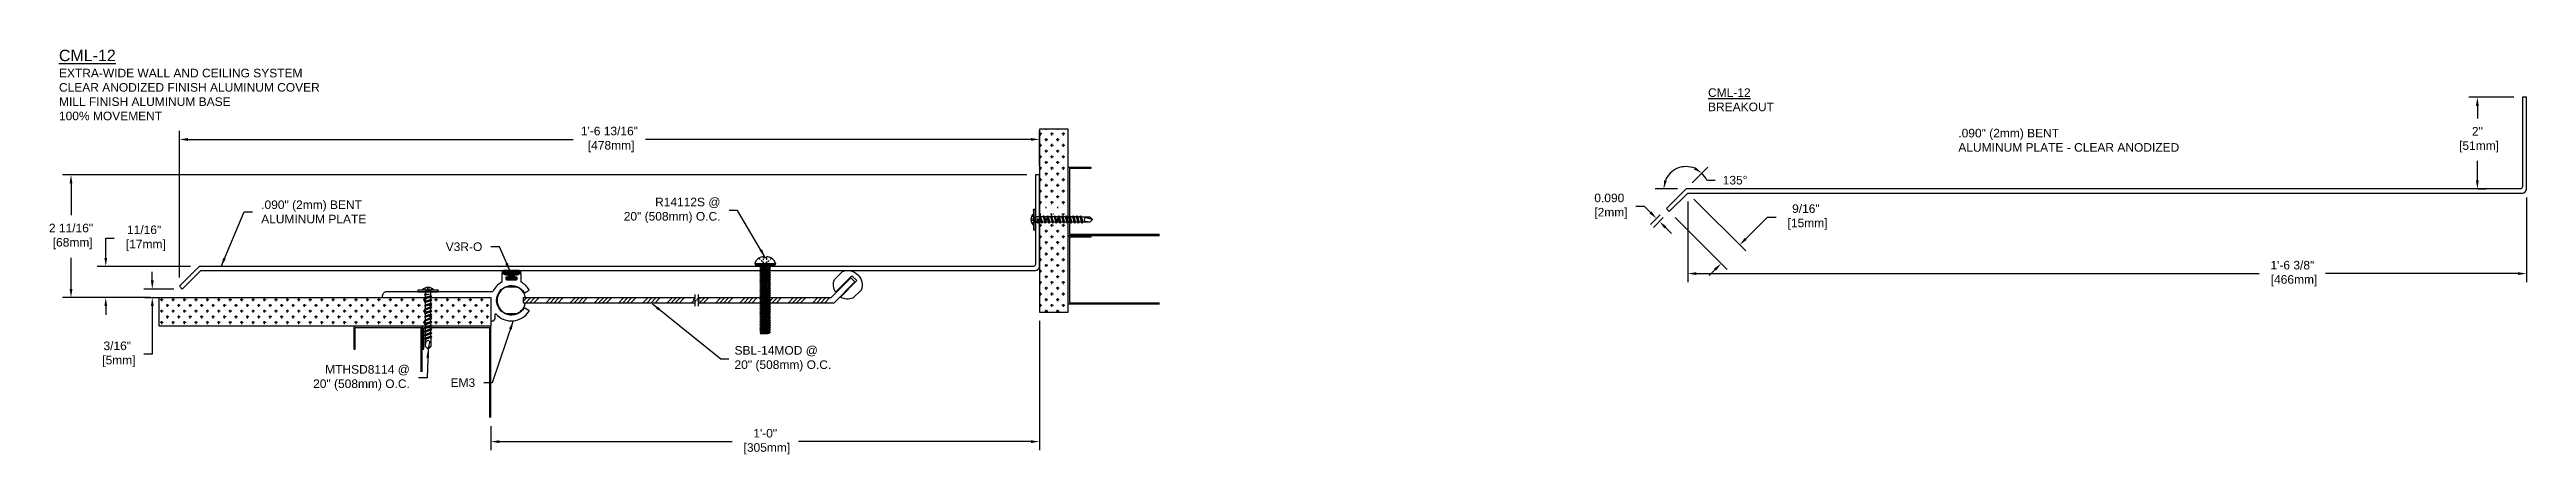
# Model space of a CAD drawing. Header units: inches. Extents: x 5.8 to 60, y 49.4 to 58.3.
import ezdxf

# ---------------------------------------------------------------- set-up
doc = ezdxf.new("R2010")
doc.units = ezdxf.units.IN
doc.header["$MEASUREMENT"] = 0
doc.linetypes.add('HIDDEN2', pattern=[0.1875, 0.125, -0.0625])
for name, color, linetype in [('Anchors', 4, 'Continuous'), ('Conditions', 1, 'Continuous'), ('Dimensions', 3, 'Continuous'), ('Fillers', 2, 'Continuous'), ('Metals', 7, 'Continuous'), ('TEXT', 2, 'Continuous')]:
    doc.layers.add(name, color=color, linetype=linetype)
doc.styles.add('ARIAL', font='arial.ttf')
doc.dimstyles.new('Arial', dxfattribs={"dimtxt": 0.1875, "dimasz": 0.1875, "dimexe": 0.1875, "dimexo": 0.1875, "dimgap": 0.1875, "dimtad": 0, "dimtih": 1, "dimtoh": 1, "dimdec": 4, "dimzin": 3, "dimdsep": 46, "dimlunit": 4, "dimtxsty": 'ARIAL', "dimcen": 0.1875, "dimadec": 0, "dimazin": 0, "dimtfac": 1, "dimtdec": 4, "dimtofl": 0, "dimtmove": 0, "dimatfit": 3, "dimfxl": 0, "dimfrac": 2, "dimtolj": 1, "dimtzin": 0, "dimarcsym": 0})

# ---------------------------------------------------------------- blocks, each defined once
blk = doc.blocks.new('V3RforCM')
h = blk.add_hatch(color=256)
h.paths.add_polyline_path([(0.063, -0.194), (0.141, -0.194), (0.141, -0.163), (0.205, -0.163, 0.778538), (0.192, -0.1), (-0.159, -0.1, 0.778538), (-0.172, -0.163), (-0.109, -0.163), (-0.109, -0.194), (-0.03, -0.194), (-0.03, -0.241), (-0.036, -0.267), (-0.091, -0.267), (-0.091, -0.302), (0.124, -0.302), (0.124, -0.267), (0.069, -0.267), (0.063, -0.241)])
edge = h.paths.add_edge_path(flags=16)
edge.add_spline(control_points=[(-0.139, -0.141), (-0.14, -0.141), (-0.185, -0.12), (-0.087, -0.129), (0.017, -0.14)], knot_values=[0.028497, 0.028497, 0.028497, 0.028497, 0.032831, 0.201023, 0.201023, 0.201023, 0.201023], degree=3, periodic=0)
edge.add_spline(control_points=[(0.017, -0.14), (0.12, -0.129), (0.218, -0.12), (0.173, -0.141), (0.172, -0.141)], knot_values=[0.028497, 0.028497, 0.028497, 0.028497, 0.196688, 0.201023, 0.201023, 0.201023, 0.201023], degree=3, periodic=0)
edge.add_line((0.172, -0.141), (-0.139, -0.141))
blk.add_lwpolyline([(0.141, -0.194), (0.141, -0.163), (0.205, -0.163, 0.8111), (0.189, -0.1), (-0.156, -0.1, 0.8111), (-0.172, -0.163), (-0.109, -0.163), (-0.109, -0.194), (-0.03, -0.194), (-0.03, -0.241), (-0.036, -0.267), (-0.091, -0.267), (-0.091, -0.302), (0.124, -0.302), (0.124, -0.267), (0.069, -0.267), (0.063, -0.241), (0.063, -0.194)], format="xyb", close=True)
blk.add_lwpolyline([(0.172, -0.141), (-0.139, -0.141)])
for points in [[(-0.139, -0.141), (-0.14, -0.141), (-0.185, -0.12), (-0.087, -0.129), (0.017, -0.14)], [(0.172, -0.141), (0.173, -0.141), (0.218, -0.12), (0.12, -0.129), (0.017, -0.14)]]:
    blk.add_open_spline(points, degree=3, knots=[0.028497, 0.028497, 0.028497, 0.028497, 0.0328313, 0.2010226, 0.2010226, 0.2010226, 0.2010226])
blk = doc.blocks.new('em3')
blk.add_lwpolyline([(-22.235, -3.441), (-22.235, -3.399, 0.414214), (-22.245, -3.389), (-22.28, -3.389, -0.414214), (-22.29, -3.379), (-22.29, -3.352, -0.414214), (-22.28, -3.342), (-22.207, -3.342, 0.414214), (-22.197, -3.332), (-22.197, -3.321, -0.414214), (-22.187, -3.311), (-22.151, -3.311, -0.414214), (-22.141, -3.321), (-22.141, -3.498, 0.273807), (-22.136, -3.507, -0.158832), (-21.945, -3.71, 0.29076), (-21.936, -3.716), (-19.621, -3.716, -0.414214), (-19.527, -3.81), (-19.527, -3.831, -0.414214), (-19.537, -3.841), (-21.892, -3.841, 0.414214), (-21.902, -3.851), (-21.902, -4.341, -0.414214), (-21.912, -4.351), (-21.933, -4.351, -0.414214), (-21.996, -4.289), (-21.996, -4.204, 0.692603), (-22.013, -4.198, -0.506912), (-22.737, -4.135, -0.420887), (-22.733, -4.121), (-22.642, -4.069, -0.405496), (-22.629, -4.072, 3.520953), (-22.629, -3.731, -0.405496), (-22.642, -3.734), (-22.733, -3.681, -0.420887), (-22.737, -3.668, -0.131423), (-22.569, -3.507, 0.273807), (-22.563, -3.498), (-22.563, -3.321, -0.414214), (-22.553, -3.311), (-22.517, -3.311, -0.414214), (-22.507, -3.321), (-22.507, -3.332, 0.414214), (-22.497, -3.342), (-22.425, -3.342, -0.414214), (-22.415, -3.352), (-22.415, -3.379, -0.414214), (-22.425, -3.389), (-22.46, -3.389, 0.414214), (-22.47, -3.399), (-22.47, -3.441, 0.414214), (-22.46, -3.451), (-22.245, -3.451, 0.414214)], format="xyb", close=True)
blk = doc.blocks.new('R14112S')
for p, q in [((-0.226, 0.031), (0.226, 0.031)), ((-0.226, 0.031), (-0.22, 0)), ((-0.22, 0), (0.22, 0)), ((-0.109, 0.116), (-0.133, 0.141)), ((-0.057, 0.062), (-0.086, 0.092)), ((-0.085, 0), (-0.085, -0.03)), ((-0.034, 0.038), (-0.042, 0.046)), ((-0.034, 0.161), (-0.034, 0.182)), ((-0.034, 0.161), (0.034, 0.161)), ((-0.034, 0.103), (-0.034, 0.131)), ((-0.034, 0.038), (-0.034, 0.065)), ((-0.034, 0.038), (-0.01, 0.038)), ((0.01, 0.038), (0.034, 0.038)), ((0.034, 0.161), (0.034, 0.182)), ((0.034, 0.106), (0.034, 0.142)), ((0.034, 0.038), (0.034, 0.073)), ((0.034, 0.038), (0.042, 0.046)), ((0.057, 0.062), (0.086, 0.092)), ((0.085, 0), (0.085, -0.005)), ((0.109, 0.116), (0.133, 0.141)), ((0.226, 0.031), (0.22, 0)), ((-0.119, -0.05), (0.119, -0.025)), ((-0.119, -0.05), (-0.085, -0.03)), ((-0.119, -0.05), (-0.085, -0.07)), ((-0.119, -0.1), (0.119, -0.075)), ((-0.119, -0.1), (-0.085, -0.08)), ((-0.119, -0.1), (-0.085, -0.12)), ((-0.119, -0.15), (0.119, -0.125)), ((-0.119, -0.15), (-0.085, -0.13)), ((-0.119, -0.15), (-0.085, -0.17)), ((-0.119, -0.2), (0.119, -0.175)), ((-0.119, -0.2), (-0.085, -0.18)), ((-0.119, -0.2), (-0.085, -0.22)), ((-0.119, -0.25), (0.119, -0.225)), ((-0.119, -0.25), (-0.085, -0.23)), ((-0.119, -0.25), (-0.085, -0.27)), ((-0.119, -0.3), (0.119, -0.275)), ((-0.119, -0.3), (-0.085, -0.28)), ((-0.119, -0.3), (-0.085, -0.32)), ((-0.119, -0.35), (0.119, -0.325)), ((-0.119, -0.35), (-0.085, -0.33)), ((-0.119, -0.35), (-0.085, -0.37)), ((-0.119, -0.4), (0.119, -0.375)), ((-0.119, -0.4), (-0.085, -0.38)), ((-0.119, -0.4), (-0.085, -0.42)), ((-0.119, -0.45), (0.119, -0.425)), ((-0.119, -0.45), (-0.085, -0.43)), ((-0.119, -0.45), (-0.085, -0.47)), ((-0.119, -0.5), (0.119, -0.475)), ((-0.119, -0.5), (-0.085, -0.48)), ((-0.119, -0.5), (-0.085, -0.52)), ((-0.119, -0.55), (0.119, -0.525)), ((-0.119, -0.55), (-0.085, -0.53)), ((-0.085, -0.03), (0.085, -0.005)), ((-0.085, -0.07), (0.085, -0.045)), ((-0.085, -0.08), (0.085, -0.055)), ((-0.085, -0.07), (-0.085, -0.08)), ((-0.085, -0.12), (0.085, -0.095)), ((-0.085, -0.13), (0.085, -0.105)), ((-0.085, -0.12), (-0.085, -0.13)), ((-0.085, -0.17), (0.085, -0.145)), ((-0.085, -0.18), (0.085, -0.155)), ((-0.085, -0.17), (-0.085, -0.18)), ((-0.085, -0.22), (0.085, -0.195)), ((-0.085, -0.23), (0.085, -0.205)), ((-0.085, -0.22), (-0.085, -0.23)), ((-0.085, -0.27), (0.085, -0.245)), ((-0.085, -0.28), (0.085, -0.255)), ((-0.085, -0.27), (-0.085, -0.28)), ((-0.085, -0.32), (0.085, -0.295)), ((-0.085, -0.33), (0.085, -0.305)), ((-0.085, -0.32), (-0.085, -0.33)), ((-0.085, -0.37), (0.085, -0.345)), ((-0.085, -0.38), (0.085, -0.355)), ((-0.085, -0.37), (-0.085, -0.38)), ((-0.085, -0.42), (0.085, -0.395)), ((-0.085, -0.43), (0.085, -0.405)), ((-0.085, -0.42), (-0.085, -0.43)), ((-0.085, -0.47), (0.085, -0.445)), ((-0.085, -0.48), (0.085, -0.455)), ((-0.085, -0.47), (-0.085, -0.48)), ((-0.085, -0.52), (0.085, -0.495)), ((-0.085, -0.53), (0.085, -0.505)), ((-0.085, -0.52), (-0.085, -0.53)), ((0.119, -0.025), (0.085, -0.005)), ((0.119, -0.025), (0.085, -0.045)), ((0.085, -0.045), (0.085, -0.055)), ((0.119, -0.075), (0.085, -0.055)), ((0.119, -0.075), (0.085, -0.095)), ((0.085, -0.095), (0.085, -0.105)), ((0.119, -0.125), (0.085, -0.105)), ((0.119, -0.125), (0.085, -0.145)), ((0.085, -0.145), (0.085, -0.155)), ((0.119, -0.175), (0.085, -0.155)), ((0.119, -0.175), (0.085, -0.195)), ((0.085, -0.195), (0.085, -0.205)), ((0.119, -0.225), (0.085, -0.205)), ((0.119, -0.225), (0.085, -0.245)), ((0.085, -0.245), (0.085, -0.255)), ((0.119, -0.275), (0.085, -0.255)), ((0.119, -0.275), (0.085, -0.295)), ((0.085, -0.295), (0.085, -0.305)), ((0.119, -0.325), (0.085, -0.305)), ((0.119, -0.325), (0.085, -0.345)), ((0.085, -0.345), (0.085, -0.355)), ((0.119, -0.375), (0.085, -0.355)), ((0.119, -0.375), (0.085, -0.395)), ((0.085, -0.395), (0.085, -0.405)), ((0.119, -0.425), (0.085, -0.405)), ((0.119, -0.425), (0.085, -0.445)), ((0.085, -0.445), (0.085, -0.455)), ((0.119, -0.475), (0.085, -0.455)), ((0.119, -0.475), (0.085, -0.495)), ((0.085, -0.495), (0.085, -0.505)), ((0.119, -0.525), (0.085, -0.505)), ((0.119, -0.525), (0.085, -0.545)), ((-0.119, -0.55), (-0.085, -0.57)), ((-0.119, -0.6), (0.119, -0.575)), ((-0.119, -0.6), (-0.085, -0.58)), ((-0.119, -0.6), (-0.085, -0.62)), ((-0.119, -0.65), (0.119, -0.625)), ((-0.119, -0.65), (-0.085, -0.63)), ((-0.119, -0.65), (-0.085, -0.67)), ((-0.119, -0.7), (0.119, -0.675)), ((-0.119, -0.7), (-0.085, -0.68)), ((-0.119, -0.7), (-0.085, -0.72)), ((-0.119, -0.75), (0.119, -0.725)), ((-0.119, -0.75), (-0.085, -0.73)), ((-0.119, -0.75), (-0.085, -0.77)), ((-0.119, -0.8), (0.119, -0.775)), ((-0.119, -0.8), (-0.085, -0.78)), ((-0.119, -0.8), (-0.085, -0.82)), ((-0.119, -0.85), (0.119, -0.825)), ((-0.119, -0.85), (-0.085, -0.83)), ((-0.119, -0.85), (-0.085, -0.87)), ((-0.119, -0.9), (0.119, -0.875)), ((-0.119, -0.9), (-0.085, -0.88)), ((-0.119, -0.9), (-0.085, -0.92)), ((-0.119, -0.95), (0.119, -0.925)), ((-0.119, -0.95), (-0.085, -0.93)), ((-0.119, -0.95), (-0.085, -0.97)), ((-0.119, -1), (0.119, -0.975)), ((-0.119, -1), (-0.085, -0.98)), ((-0.119, -1), (-0.085, -1.02)), ((-0.119, -1.05), (0.119, -1.025)), ((-0.119, -1.05), (-0.085, -1.03)), ((-0.119, -1.05), (-0.085, -1.07)), ((-0.119, -1.1), (0.119, -1.075)), ((-0.119, -1.1), (-0.085, -1.08)), ((-0.085, -0.57), (0.085, -0.545)), ((-0.085, -0.58), (0.085, -0.555)), ((-0.085, -0.57), (-0.085, -0.58)), ((-0.085, -0.62), (0.085, -0.595)), ((-0.085, -0.63), (0.085, -0.605)), ((-0.085, -0.62), (-0.085, -0.63)), ((-0.085, -0.67), (0.085, -0.645)), ((-0.085, -0.68), (0.085, -0.655)), ((-0.085, -0.67), (-0.085, -0.68)), ((-0.085, -0.72), (0.085, -0.695)), ((-0.085, -0.73), (0.085, -0.705)), ((-0.085, -0.72), (-0.085, -0.73)), ((-0.085, -0.77), (0.085, -0.745)), ((-0.085, -0.78), (0.085, -0.755)), ((-0.085, -0.77), (-0.085, -0.78)), ((-0.085, -0.82), (0.085, -0.795)), ((-0.085, -0.83), (0.085, -0.805)), ((-0.085, -0.82), (-0.085, -0.83)), ((-0.085, -0.87), (0.085, -0.845)), ((-0.085, -0.88), (0.085, -0.855)), ((-0.085, -0.87), (-0.085, -0.88)), ((-0.085, -0.92), (0.085, -0.895)), ((-0.085, -0.93), (0.085, -0.905)), ((-0.085, -0.92), (-0.085, -0.93)), ((-0.085, -0.97), (0.085, -0.945)), ((-0.085, -0.98), (0.085, -0.955)), ((-0.085, -0.97), (-0.085, -0.98)), ((-0.085, -1.02), (0.085, -0.995)), ((-0.085, -1.03), (0.085, -1.005)), ((-0.085, -1.02), (-0.085, -1.03)), ((-0.085, -1.07), (0.085, -1.045)), ((-0.085, -1.08), (0.085, -1.055)), ((-0.085, -1.07), (-0.085, -1.08)), ((0.085, -0.545), (0.085, -0.555)), ((0.119, -0.575), (0.085, -0.555)), ((0.119, -0.575), (0.085, -0.595)), ((0.085, -0.595), (0.085, -0.605)), ((0.119, -0.625), (0.085, -0.605)), ((0.119, -0.625), (0.085, -0.645)), ((0.085, -0.645), (0.085, -0.655)), ((0.119, -0.675), (0.085, -0.655)), ((0.119, -0.675), (0.085, -0.695)), ((0.085, -0.695), (0.085, -0.705)), ((0.119, -0.725), (0.085, -0.705)), ((0.119, -0.725), (0.085, -0.745)), ((0.085, -0.745), (0.085, -0.755)), ((0.119, -0.775), (0.085, -0.755)), ((0.119, -0.775), (0.085, -0.795)), ((0.085, -0.795), (0.085, -0.805)), ((0.119, -0.825), (0.085, -0.805)), ((0.119, -0.825), (0.085, -0.845)), ((0.085, -0.845), (0.085, -0.855)), ((0.119, -0.875), (0.085, -0.855)), ((0.119, -0.875), (0.085, -0.895)), ((0.085, -0.895), (0.085, -0.905)), ((0.119, -0.925), (0.085, -0.905)), ((0.119, -0.925), (0.085, -0.945)), ((0.085, -0.945), (0.085, -0.955)), ((0.119, -0.975), (0.085, -0.955)), ((0.119, -0.975), (0.085, -0.995)), ((0.085, -0.995), (0.085, -1.005)), ((0.119, -1.025), (0.085, -1.005)), ((0.119, -1.025), (0.085, -1.045)), ((0.085, -1.045), (0.085, -1.055)), ((0.119, -1.075), (0.085, -1.055)), ((0.119, -1.075), (0.085, -1.095)), ((-0.119, -1.1), (-0.085, -1.12)), ((-0.119, -1.15), (0.119, -1.125)), ((-0.119, -1.15), (-0.085, -1.13)), ((-0.119, -1.15), (-0.085, -1.17)), ((-0.119, -1.2), (0.119, -1.175)), ((-0.119, -1.2), (-0.085, -1.18)), ((-0.119, -1.2), (-0.085, -1.22)), ((-0.119, -1.25), (0.119, -1.225)), ((-0.119, -1.25), (-0.085, -1.23)), ((-0.119, -1.25), (-0.085, -1.27)), ((-0.119, -1.3), (0.119, -1.275)), ((-0.119, -1.3), (-0.085, -1.28)), ((-0.119, -1.3), (-0.085, -1.32)), ((-0.119, -1.35), (0.119, -1.325)), ((-0.119, -1.35), (-0.085, -1.33)), ((-0.119, -1.35), (-0.085, -1.37)), ((-0.119, -1.4), (0.119, -1.375)), ((-0.119, -1.4), (-0.085, -1.38)), ((-0.119, -1.4), (-0.085, -1.42)), ((-0.119, -1.45), (0.119, -1.425)), ((-0.119, -1.45), (-0.085, -1.43)), ((-0.119, -1.45), (-0.085, -1.47)), ((-0.11, -1.5), (0.119, -1.475)), ((-0.11, -1.5), (-0.085, -1.48)), ((-0.11, -1.5), (0.048, -1.5)), ((-0.085, -1.12), (0.085, -1.095)), ((-0.085, -1.13), (0.085, -1.105)), ((-0.085, -1.12), (-0.085, -1.13)), ((-0.085, -1.17), (0.085, -1.145)), ((-0.085, -1.18), (0.085, -1.155)), ((-0.085, -1.17), (-0.085, -1.18)), ((-0.085, -1.22), (0.085, -1.195)), ((-0.085, -1.23), (0.085, -1.205)), ((-0.085, -1.22), (-0.085, -1.23)), ((-0.085, -1.27), (0.085, -1.245)), ((-0.085, -1.28), (0.085, -1.255)), ((-0.085, -1.27), (-0.085, -1.28)), ((-0.085, -1.32), (0.085, -1.295)), ((-0.085, -1.33), (0.085, -1.305)), ((-0.085, -1.32), (-0.085, -1.33)), ((-0.085, -1.37), (0.085, -1.345)), ((-0.085, -1.38), (0.085, -1.355)), ((-0.085, -1.37), (-0.085, -1.38)), ((-0.085, -1.42), (0.085, -1.395)), ((-0.085, -1.43), (0.085, -1.405)), ((-0.085, -1.42), (-0.085, -1.43)), ((-0.085, -1.47), (0.085, -1.445)), ((-0.085, -1.48), (0.085, -1.455)), ((-0.085, -1.47), (-0.085, -1.48)), ((0.048, -1.5), (0.085, -1.495)), ((0.085, -1.095), (0.085, -1.105)), ((0.119, -1.125), (0.085, -1.105)), ((0.119, -1.125), (0.085, -1.145)), ((0.085, -1.145), (0.085, -1.155)), ((0.119, -1.175), (0.085, -1.155)), ((0.119, -1.175), (0.085, -1.195)), ((0.085, -1.195), (0.085, -1.205)), ((0.119, -1.225), (0.085, -1.205)), ((0.119, -1.225), (0.085, -1.245)), ((0.085, -1.245), (0.085, -1.255)), ((0.119, -1.275), (0.085, -1.255)), ((0.119, -1.275), (0.085, -1.295)), ((0.085, -1.295), (0.085, -1.305)), ((0.119, -1.325), (0.085, -1.305)), ((0.119, -1.325), (0.085, -1.345)), ((0.085, -1.345), (0.085, -1.355)), ((0.119, -1.375), (0.085, -1.355)), ((0.119, -1.375), (0.085, -1.395)), ((0.085, -1.395), (0.085, -1.405)), ((0.119, -1.425), (0.085, -1.405)), ((0.119, -1.425), (0.085, -1.445)), ((0.085, -1.445), (0.085, -1.455)), ((0.119, -1.475), (0.085, -1.455)), ((0.119, -1.475), (0.085, -1.495))]:
    blk.add_line(p, q)
for centre, radius, start, end in [((-0.08, 0), 0.149, 152.7282, 167.9922), ((-0.041, -0.02), 0.192, 128.7816, 152.7282), ((-0.016, -0.051), 0.232, 108.4084, 128.7816), ((0, -0.1), 0.284, 96.8718, 108.4084), ((0, -0.1), 0.284, 71.5916, 83.1282), ((0.016, -0.051), 0.232, 51.2184, 71.5916), ((0.041, -0.02), 0.192, 27.2718, 51.2184), ((0.08, 0), 0.149, 12.0078, 27.2718)]:
    blk.add_arc(centre, radius, start, end)
blk = doc.blocks.new('SBL-14MOD')
h = blk.add_hatch()
h.set_pattern_fill('ANSI34', color=256, scale=0.5, style=0)
h.paths.add_polyline_path([(5.141, 7.679), (5.141, 7.559), (8.89, 7.559), (8.89, 7.589), (8.919, 7.608), (8.861, 7.63), (8.89, 7.649), (8.89, 7.679)])
h.paths.add_polyline_path([(11.929, 7.559), (12.392, 8.022), (12.304, 8.111), (11.872, 7.679), (8.96, 7.679), (8.96, 7.649), (8.931, 7.63), (8.989, 7.608), (8.96, 7.589), (8.96, 7.559)])
for p, q in [((8.89, 7.649), (8.861, 7.63)), ((8.919, 7.608), (8.861, 7.63)), ((8.89, 7.749), (8.89, 7.649)), ((8.89, 7.589), (8.919, 7.608)), ((8.89, 7.589), (8.89, 7.489)), ((8.96, 7.649), (8.931, 7.63)), ((8.989, 7.608), (8.931, 7.63)), ((8.96, 7.749), (8.96, 7.649)), ((8.96, 7.679), (11.872, 7.679)), ((8.96, 7.589), (8.989, 7.608)), ((8.96, 7.589), (8.96, 7.489)), ((11.872, 7.679), (12.304, 8.111)), ((11.929, 7.559), (12.392, 8.022)), ((12.392, 8.022), (12.304, 8.111)), ((11.929, 7.559), (8.96, 7.559))]:
    blk.add_line(p, q)
for points in [[(12.327, 8.154), (11.968, 7.795, -0.233897), (11.944, 8.071), (12.121, 8.248, -0.654654), (12.526, 7.843), (12.349, 7.666, -0.233897), (12.073, 7.69), (12.432, 8.049)], [(5.182, 7.694, 0.233897), (5.004, 7.906), (4.754, 7.906, 0.654654), (4.754, 7.333), (5.004, 7.333, 0.233897), (5.182, 7.545), (5.141, 7.559), (5.141, 7.679)]]:
    blk.add_lwpolyline(points, format="xyb", close=True)
for points in [[(5.141, 7.679), (8.89, 7.679)], [(8.89, 7.559), (5.141, 7.559)]]:
    blk.add_lwpolyline(points)
blk = doc.blocks.new('*D10')
at = {"layer": 'Defpoints', "color": 0}
for p in [(27.449, 52.51), (15.449, 50.204), (27.449, 49.679)]:
    blk.add_point(p, dxfattribs=at)
at = {"layer": 'Dimensions', "color": 0, "lineweight": -2}
for p, q in [((27.449, 52.323), (27.449, 49.491)), ((15.449, 50.017), (15.449, 49.491)), ((15.636, 49.679), (20.724, 49.679)), ((27.261, 49.679), (22.174, 49.679))]:
    blk.add_line(p, q, dxfattribs=at)
at = {"layer": 'Dimensions', "color": 0}
for points in [[(15.636, 49.71), (15.636, 49.647), (15.449, 49.679)], [(27.261, 49.71), (27.261, 49.647), (27.449, 49.679)]]:
    blk.add_solid(points, dxfattribs=at)
at = {"layer": 'Dimensions', "color": 0, "insert": (21.449, 49.679), "char_height": 0.1875, "attachment_point": 5, "style": 'ARIAL'}
blk.add_mtext('\\A1;1\'-0"\\P [305mm]', dxfattribs=at)
blk = doc.blocks.new('*D11')
at = {"layer": 'Defpoints', "color": 0}
for p in [(27.449, 56.287), (27.449, 55.515), (8.636, 53.079)]:
    blk.add_point(p, dxfattribs=at)
at = {"layer": 'Dimensions', "color": 0, "lineweight": -2}
for p, q in [((8.636, 53.267), (8.636, 56.475)), ((27.449, 55.702), (27.449, 56.475)), ((8.823, 56.287), (17.25, 56.287)), ((27.261, 56.287), (18.834, 56.287))]:
    blk.add_line(p, q, dxfattribs=at)
at = {"layer": 'Dimensions', "color": 0}
for points in [[(8.823, 56.319), (8.823, 56.256), (8.636, 56.287)], [(27.261, 56.319), (27.261, 56.256), (27.449, 56.287)]]:
    blk.add_solid(points, dxfattribs=at)
at = {"layer": 'Dimensions', "color": 0, "insert": (18.042, 56.287), "char_height": 0.1875, "attachment_point": 5, "style": 'ARIAL'}
blk.add_mtext('\\A1;1\'-6 13/16"\\P [478mm]', dxfattribs=at)
blk = doc.blocks.new('*D12')
at = {"layer": 'Defpoints', "color": 0}
for p in [(7.692, 52.829), (8.043, 52.829), (8.7, 53.016)]:
    blk.add_point(p, dxfattribs=at)
at = {"layer": 'Dimensions', "color": 0, "lineweight": -2}
for p, q in [((8.043, 53.203), (8.043, 53.391)), ((8.512, 53.016), (7.856, 53.016)), ((7.879, 52.829), (8.231, 52.829)), ((8.043, 52.642), (8.043, 51.59)), ((8.043, 51.59), (7.856, 51.59))]:
    blk.add_line(p, q, dxfattribs=at)
at = {"layer": 'Dimensions', "color": 0}
for points in [[(8.012, 53.203), (8.075, 53.203), (8.043, 53.016)], [(8.012, 52.642), (8.075, 52.642), (8.043, 52.829)]]:
    blk.add_solid(points, dxfattribs=at)
at = {"layer": 'Dimensions', "color": 0, "insert": (7.277, 51.59), "char_height": 0.1875, "attachment_point": 5, "style": 'ARIAL'}
blk.add_mtext('\\A1;3/16"\\P [5mm]', dxfattribs=at)
blk = doc.blocks.new('*D13')
at = {"layer": 'Defpoints', "color": 0}
for p in [(7.026, 53.511), (9.068, 53.511), (8.192, 52.829)]:
    blk.add_point(p, dxfattribs=at)
at = {"layer": 'Dimensions', "color": 0, "lineweight": -2}
for p, q in [((7.026, 53.698), (7.026, 54.127)), ((7.026, 54.127), (7.213, 54.127)), ((8.88, 53.511), (6.838, 53.511)), ((8.004, 52.829), (6.838, 52.829)), ((7.026, 52.642), (7.026, 52.454))]:
    blk.add_line(p, q, dxfattribs=at)
at = {"layer": 'Dimensions', "color": 0}
for points in [[(6.995, 53.698), (7.057, 53.698), (7.026, 53.511)], [(6.995, 52.642), (7.057, 52.642), (7.026, 52.829)]]:
    blk.add_solid(points, dxfattribs=at)
at = {"layer": 'Dimensions', "color": 0, "insert": (7.865, 54.127), "char_height": 0.1875, "attachment_point": 5, "style": 'ARIAL'}
blk.add_mtext('\\A1;11/16"\\P [17mm]', dxfattribs=at)
blk = doc.blocks.new('*D14')
at = {"layer": 'Defpoints', "color": 0}
for p in [(27.359, 55.515), (6.266, 52.829), (8.192, 52.829)]:
    blk.add_point(p, dxfattribs=at)
at = {"layer": 'Dimensions', "color": 0, "lineweight": -2}
for p, q in [((27.171, 55.515), (6.079, 55.515)), ((6.266, 55.327), (6.266, 54.632)), ((6.266, 53.017), (6.266, 53.701)), ((8.004, 52.829), (6.079, 52.829))]:
    blk.add_line(p, q, dxfattribs=at)
at = {"layer": 'Dimensions', "color": 0}
for points in [[(6.235, 55.327), (6.297, 55.327), (6.266, 55.515)], [(6.235, 53.017), (6.297, 53.017), (6.266, 52.829)]]:
    blk.add_solid(points, dxfattribs=at)
at = {"layer": 'Dimensions', "color": 0, "insert": (6.266, 54.166), "char_height": 0.1875, "attachment_point": 5, "style": 'ARIAL'}
blk.add_mtext('\\A1;2 11/16"\\P [68mm]', dxfattribs=at)
blk = doc.blocks.new('MTHSD8114')
for p, q in [((0.224, 0.038), (-0.224, 0.038)), ((-0.224, 0.038), (-0.224, 0)), ((-0.224, 0), (0.224, 0)), ((-0.056, 0), (0.056, 0)), ((0.06, -0.087), (0.06, 0)), ((0.224, 0.038), (0.224, 0)), ((-0.081, -0.061), (-0.024, -0.047)), ((-0.081, -0.061), (-0.056, -0.047)), ((-0.081, -0.061), (-0.056, -0.074)), ((-0.081, -0.141), (0.085, -0.101)), ((-0.081, -0.141), (-0.056, -0.127)), ((-0.081, -0.141), (-0.056, -0.155)), ((-0.081, -0.221), (0.085, -0.181)), ((-0.081, -0.221), (-0.056, -0.208)), ((-0.081, -0.221), (-0.056, -0.235)), ((-0.081, -0.302), (0.085, -0.262)), ((-0.081, -0.302), (-0.056, -0.288)), ((-0.081, -0.302), (-0.056, -0.316)), ((-0.081, -0.382), (0.085, -0.342)), ((-0.081, -0.382), (-0.056, -0.368)), ((-0.081, -0.382), (-0.056, -0.396)), ((-0.081, -0.463), (0.085, -0.422)), ((-0.081, -0.463), (-0.056, -0.449)), ((-0.081, -0.463), (-0.056, -0.477)), ((-0.081, -0.543), (0.085, -0.503)), ((-0.081, -0.543), (-0.056, -0.529)), ((-0.056, -0.047), (-0.056, 0)), ((-0.056, 0), (-0.056, -0.047)), ((0.024, -0.047), (-0.056, -0.074)), ((-0.056, -0.047), (0.024, -0.047)), ((-0.056, -0.127), (-0.056, -0.074)), ((0.06, -0.087), (-0.056, -0.127)), ((0.06, -0.115), (-0.056, -0.155)), ((-0.056, -0.208), (-0.056, -0.155)), ((0.06, -0.167), (-0.056, -0.208)), ((0.06, -0.195), (-0.056, -0.235)), ((-0.056, -0.288), (-0.056, -0.235)), ((0.06, -0.248), (-0.056, -0.288)), ((0.06, -0.276), (-0.056, -0.316)), ((-0.056, -0.368), (-0.056, -0.316)), ((0.06, -0.328), (-0.056, -0.368)), ((0.06, -0.356), (-0.056, -0.396)), ((-0.056, -0.449), (-0.056, -0.396)), ((0.06, -0.409), (-0.056, -0.449)), ((0.06, -0.436), (-0.056, -0.477)), ((-0.056, -0.529), (-0.056, -0.477)), ((0.06, -0.489), (-0.056, -0.529)), ((0.06, -0.517), (-0.056, -0.557)), ((0.085, -0.101), (0.06, -0.087)), ((0.085, -0.101), (0.06, -0.115)), ((0.06, -0.167), (0.06, -0.115)), ((0.085, -0.181), (0.06, -0.167)), ((0.085, -0.181), (0.06, -0.195)), ((0.06, -0.248), (0.06, -0.195)), ((0.085, -0.262), (0.06, -0.248)), ((0.085, -0.262), (0.06, -0.276)), ((0.06, -0.328), (0.06, -0.276)), ((0.085, -0.342), (0.06, -0.328)), ((0.085, -0.342), (0.06, -0.356)), ((0.06, -0.409), (0.06, -0.356)), ((0.085, -0.422), (0.06, -0.409)), ((0.085, -0.422), (0.06, -0.436)), ((0.06, -0.489), (0.06, -0.436)), ((0.085, -0.503), (0.06, -0.489)), ((0.085, -0.503), (0.06, -0.517)), ((0.06, -0.569), (0.06, -0.517)), ((-0.081, -0.543), (-0.056, -0.557)), ((-0.081, -0.624), (0.085, -0.583)), ((-0.081, -0.624), (-0.056, -0.61)), ((-0.081, -0.624), (-0.056, -0.637)), ((-0.081, -0.704), (0.085, -0.664)), ((-0.081, -0.704), (-0.056, -0.69)), ((-0.081, -0.704), (-0.056, -0.718)), ((-0.081, -0.784), (0.085, -0.744)), ((-0.081, -0.784), (-0.056, -0.771)), ((-0.081, -0.784), (-0.056, -0.798)), ((-0.081, -0.865), (0.085, -0.825)), ((-0.081, -0.865), (-0.056, -0.851)), ((-0.081, -0.865), (-0.056, -0.879)), ((-0.081, -0.945), (0.085, -0.905)), ((-0.081, -0.945), (-0.056, -0.931)), ((-0.081, -0.945), (-0.056, -0.959)), ((-0.081, -1.026), (0.085, -0.985)), ((-0.081, -1.026), (-0.056, -1.012)), ((-0.081, -1.026), (-0.056, -1.04)), ((-0.056, -0.61), (-0.056, -0.557)), ((0.06, -0.569), (-0.056, -0.61)), ((0.06, -0.597), (-0.056, -0.637)), ((-0.056, -0.69), (-0.056, -0.637)), ((0.06, -0.65), (-0.056, -0.69)), ((0.06, -0.678), (-0.056, -0.718)), ((-0.056, -0.771), (-0.056, -0.718)), ((0.06, -0.73), (-0.056, -0.771)), ((0.06, -0.758), (-0.056, -0.798)), ((-0.056, -0.851), (-0.056, -0.798)), ((0.06, -0.811), (-0.056, -0.851)), ((0.06, -0.839), (-0.056, -0.879)), ((-0.056, -0.931), (-0.056, -0.879)), ((0.06, -0.891), (-0.056, -0.931)), ((0.06, -0.919), (-0.056, -0.959)), ((-0.056, -1.012), (-0.056, -0.959)), ((0.06, -0.972), (-0.056, -1.012)), ((0.06, -0.999), (-0.056, -1.04)), ((-0.056, -1.192), (-0.056, -1.04)), ((0.085, -0.583), (0.06, -0.569)), ((0.085, -0.583), (0.06, -0.597)), ((0.06, -0.65), (0.06, -0.597)), ((0.085, -0.664), (0.06, -0.65)), ((0.085, -0.664), (0.06, -0.678)), ((0.06, -0.73), (0.06, -0.678)), ((0.085, -0.744), (0.06, -0.73)), ((0.085, -0.744), (0.06, -0.758)), ((0.06, -0.811), (0.06, -0.758)), ((0.085, -0.825), (0.06, -0.811)), ((0.085, -0.825), (0.06, -0.839)), ((0.06, -0.891), (0.06, -0.839)), ((0.085, -0.905), (0.06, -0.891)), ((0.085, -0.905), (0.06, -0.919)), ((0.06, -0.972), (0.06, -0.919)), ((0.085, -0.985), (0.06, -0.972)), ((0.085, -0.985), (0.06, -0.999)), ((0.06, -0.999), (0.06, -1.192)), ((-0.056, -1.192), (-0.046, -1.097)), ((0.002, -1.25), (-0.056, -1.192)), ((0.002, -1.25), (0.039, -1.111)), ((0.002, -1.25), (0.06, -1.192))]:
    blk.add_line(p, q)
at = {"linetype": 'HIDDEN2'}
for p, q in [((-0.081, 0.079), (-0.038, 0.006)), ((0.038, 0.006), (-0.038, 0.006)), ((-0.019, 0.099), (-0.016, 0.006)), ((0.019, 0.099), (0.016, 0.006)), ((0.081, 0.079), (0.038, 0.006))]:
    blk.add_line(p, q, dxfattribs=at)
for centre, radius, start, end in [((0, -0.066), 0.166, 38.5375, 141.4625), ((-0.005, -1.11), 0.0433, 358.315, 162.8045), ((0.089, -1.279), 0.0922, 108.6241, 161.3759)]:
    blk.add_arc(centre, radius, start, end)
blk.add_point((0.204, 0.038))
blk = doc.blocks.new('*D16')
at = {"layer": 'Defpoints', "color": 0}
for p in [(41.628, 55.115), (41.223, 54.71), (42.358, 53.575)]:
    blk.add_point(p, dxfattribs=at)
at = {"layer": 'Dimensions', "color": 0, "lineweight": -2}
for p, q in [((41.761, 54.983), (42.896, 53.848)), ((41.356, 54.577), (42.491, 53.442)), ((42.896, 54.113), (43.373, 54.59)), ((43.373, 54.59), (43.56, 54.59)), ((42.225, 53.442), (42.093, 53.31))]:
    blk.add_line(p, q, dxfattribs=at)
at = {"layer": 'Dimensions', "color": 0}
for points in [[(42.874, 54.135), (42.918, 54.091), (42.763, 53.98)], [(42.203, 53.464), (42.248, 53.42), (42.358, 53.575)]]:
    blk.add_solid(points, dxfattribs=at)
at = {"layer": 'Dimensions', "color": 0, "insert": (44.212, 54.59), "char_height": 0.1875, "attachment_point": 5, "style": 'ARIAL'}
blk.add_mtext('\\A1;9/16"\\P [15mm]', dxfattribs=at)
blk = doc.blocks.new('*D17')
at = {"layer": 'Defpoints', "color": 0}
for p in [(41.628, 55.115), (59.972, 55.205), (59.972, 53.354)]:
    blk.add_point(p, dxfattribs=at)
at = {"layer": 'Dimensions', "color": 0, "lineweight": -2}
for p, q in [((41.628, 54.928), (41.628, 53.167)), ((59.972, 55.018), (59.972, 53.167)), ((41.816, 53.354), (54.127, 53.354)), ((59.785, 53.354), (55.577, 53.354))]:
    blk.add_line(p, q, dxfattribs=at)
at = {"layer": 'Dimensions', "color": 0}
for points in [[(41.816, 53.385), (41.816, 53.323), (41.628, 53.354)], [(59.785, 53.385), (59.785, 53.323), (59.972, 53.354)]]:
    blk.add_solid(points, dxfattribs=at)
at = {"layer": 'Dimensions', "color": 0, "insert": (54.852, 53.354), "char_height": 0.1875, "attachment_point": 5, "style": 'ARIAL'}
blk.add_mtext('\\A1;1\'-6 3/8"\\P [466mm]', dxfattribs=at)
blk = doc.blocks.new('*D18')
at = {"layer": 'Defpoints', "color": 0}
for p in [(59.882, 57.209), (58.728, 55.205), (58.899, 55.205)]:
    blk.add_point(p, dxfattribs=at)
at = {"layer": 'Dimensions', "color": 0, "lineweight": -2}
for p, q in [((59.695, 57.209), (58.711, 57.209)), ((58.899, 57.022), (58.899, 56.746)), ((58.899, 55.393), (58.899, 55.817)), ((58.915, 55.205), (59.086, 55.205))]:
    blk.add_line(p, q, dxfattribs=at)
at = {"layer": 'Dimensions', "color": 0}
for points in [[(58.867, 57.022), (58.93, 57.022), (58.899, 57.209)], [(58.867, 55.393), (58.93, 55.393), (58.899, 55.205)]]:
    blk.add_solid(points, dxfattribs=at)
at = {"layer": 'Dimensions', "color": 0, "insert": (58.899, 56.281), "char_height": 0.1875, "attachment_point": 5, "style": 'ARIAL'}
blk.add_mtext('\\A1;2"\\P [51mm]', dxfattribs=at)
blk = doc.blocks.new('*D19')
at = {"layer": 'Defpoints', "color": 0}
for p in [(41.246, 55.551), (41.159, 54.774), (41.591, 55.205), (41.591, 55.205), (46.21, 55.205)]:
    blk.add_point(p, dxfattribs=at)
at = {"layer": 'Dimensions', "color": 0, "lineweight": -2}
for p, q in [((41.724, 55.338), (42.069, 55.684)), ((42.042, 55.395), (42.229, 55.395)), ((41.404, 55.205), (40.915, 55.205))]:
    blk.add_line(p, q, dxfattribs=at)
for start, end in [(67.1135, 157.8865), (22.8865, 45)]:
    blk.add_arc((41.591, 55.205), 0.489, start, end, dxfattribs=at)
at = {"layer": 'Dimensions', "color": 0}
for points in [[(41.169, 55.383), (41.108, 55.395), (41.102, 55.205)], [(41.799, 55.682), (41.764, 55.63), (41.937, 55.551)]]:
    blk.add_solid(points, dxfattribs=at)
at = {"layer": 'Dimensions', "color": 0, "insert": (42.664, 55.395), "char_height": 0.1875, "attachment_point": 5, "style": 'ARIAL'}
blk.add_mtext('\\A1;135°', dxfattribs=at)
blk = doc.blocks.new('*D20')
at = {"layer": 'Defpoints', "color": 0}
for p in [(41.159, 54.774), (40.944, 54.558), (41.223, 54.71)]:
    blk.add_point(p, dxfattribs=at)
at = {"layer": 'Dimensions', "color": 0, "lineweight": -2}
for p, q in [((40.679, 54.824), (40.492, 54.824)), ((40.812, 54.691), (40.679, 54.824)), ((41.027, 54.641), (40.812, 54.426)), ((41.091, 54.577), (40.875, 54.362)), ((41.141, 54.362), (41.273, 54.23))]:
    blk.add_line(p, q, dxfattribs=at)
at = {"layer": 'Dimensions', "color": 0}
for points in [[(40.834, 54.713), (40.79, 54.669), (40.944, 54.558)], [(41.163, 54.384), (41.118, 54.34), (41.008, 54.495)]]:
    blk.add_solid(points, dxfattribs=at)
at = {"layer": 'Dimensions', "color": 0, "insert": (39.912, 54.824), "char_height": 0.1875, "attachment_point": 5, "style": 'ARIAL'}
blk.add_mtext('\\A1;0.090\\P [2mm]', dxfattribs=at)

msp = doc.modelspace()

# ---------------------------------------------------------------- hatches: boundary and pattern name
at = {"layer": 'Conditions'}
h = msp.add_hatch(dxfattribs=at)
h.set_pattern_fill('CROSS', color=256, scale=0.5, angle=90, style=0)
h.set_pattern_definition([(90, (17.72162, 49.37522), (-0.125, 0.125), [0.0625, -0.1875]), (180, (17.75287, 49.40647), (-0.125, -0.125), [0.0625, -0.1875])])
h.paths.add_polyline_path([(28.0739, 55.68171), (28.0739, 56.51045), (27.4489, 56.51045), (27.4489, 54.80024), (27.45737, 54.78495), (27.51499, 54.78495), (27.52785, 54.80817), (27.5407, 54.78495), (27.59833, 54.78495), (27.61118, 54.80817), (27.62403, 54.78495), (27.68166, 54.78495), (27.69451, 54.80817), (27.70737, 54.78495), (27.76499, 54.78495), (27.77785, 54.80817), (27.7907, 54.78495), (27.84833, 54.78495), (27.86118, 54.80817), (27.87403, 54.78495), (27.93166, 54.78495), (27.94451, 54.80817), (27.95737, 54.78495), (28.01499, 54.78495), (28.02785, 54.80817), (28.0407, 54.78495), (28.0739, 54.78495)])
h.paths.add_polyline_path([(28.0739, 54.6441), (28.06951, 54.63617), (28.05635, 54.65995), (27.99935, 54.65995), (27.98618, 54.63617), (27.97302, 54.65995), (27.91601, 54.65995), (27.90285, 54.63617), (27.88968, 54.65995), (27.83268, 54.65995), (27.81951, 54.63617), (27.80635, 54.65995), (27.74935, 54.65995), (27.73618, 54.63617), (27.72302, 54.65995), (27.66601, 54.65995), (27.65285, 54.63617), (27.63968, 54.65995), (27.58268, 54.65995), (27.56951, 54.63617), (27.55635, 54.65995), (27.49935, 54.65995), (27.48618, 54.63617), (27.47302, 54.65995), (27.4489, 54.65995), (27.4489, 53.38736), (27.4489, 52.51045), (28.0739, 52.51045)])
h = msp.add_hatch(dxfattribs=at)
h.set_pattern_fill('CROSS', color=256, scale=0.5, angle=90, style=0)
h.paths.add_polyline_path([(15.4489, 52.20432), (15.4489, 52.81932, 0.41421356), (15.4389, 52.82932), (13.0839, 52.82932), (8.19186, 52.82932), (8.19186, 52.20432)])

# ---------------------------------------------------------------- linework, layer by layer
for points in [[(28.0739, 52.51045), (28.0739, 56.51045), (27.4489, 56.51045), (27.4489, 52.51045), (28.0739, 52.51045)], [(30.0739, 54.18171), (28.0739, 54.18171), (28.0739, 55.68171), (28.5739, 55.68171), (28.5739, 55.65046), (28.10515, 55.65046), (28.10515, 54.21296), (30.0739, 54.21296)], [(30.0739, 52.68171), (28.0739, 52.68171), (28.0739, 54.18171), (28.5739, 54.18171), (28.5739, 54.15046), (28.10515, 54.15046), (28.10515, 52.71296), (30.0739, 52.71296)], [(15.4489, 52.20432), (8.19186, 52.20432), (8.19186, 52.82932), (15.4489, 52.82932), (15.4489, 52.20432)], [(13.9489, 51.20465), (13.9489, 52.20432), (12.4489, 52.20432), (12.4489, 51.70432), (12.48015, 51.70432), (12.48015, 52.17307), (13.91765, 52.17307), (13.91765, 51.2047)], [(15.4489, 50.20432), (15.4489, 52.20432), (13.9489, 52.20432), (13.9489, 51.70432), (13.98015, 51.70432), (13.98015, 52.17307), (15.41765, 52.17307), (15.41765, 50.20432)]]:
    msp.add_lwpolyline(points, dxfattribs=at)
at = {"layer": 'Metals'}
for points in [[(41.22311, 54.70993), (41.62844, 55.11526), (59.88247, 55.11526, 0.41421356), (59.97247, 55.20526), (59.97247, 57.20901), (59.88247, 57.20901), (59.88247, 55.25026, -0.41421356), (59.83747, 55.20526), (41.59116, 55.20526), (41.15947, 54.77357)], [(8.69954, 53.01553), (9.10487, 53.42086), (27.3589, 53.42086, 0.41421356), (27.4489, 53.51086), (27.4489, 55.51461), (27.3589, 55.51461), (27.3589, 53.55586, -0.41421356), (27.3139, 53.51086), (9.0676, 53.51086), (8.6359, 53.07917)]]:
    msp.add_lwpolyline(points, format="xyb", close=True, dxfattribs=at)

# ---------------------------------------------------------------- block references
at = {"layer": 'Anchors', "rotation": 90}
msp.add_blockref('MTHSD8114', (27.3589, 54.53523), dxfattribs=at)
at = {"layer": 'Anchors'}
for name, p in [('R14112S', (21.4489, 53.54586)), ('SBL-14MOD', (11.02035, 45.15114)), ('MTHSD8114', (14.07509, 52.95432))]:
    msp.add_blockref(name, p, dxfattribs=at)
at = {"layer": 'Fillers'}
msp.add_blockref('V3RforCM', (15.88236, 53.52114), dxfattribs=at)
at = {"layer": 'Metals', "xscale": -1}
msp.add_blockref('em3', (-6.45325, 56.6702), dxfattribs=at)

# ---------------------------------------------------------------- texts
at = {"layer": 'TEXT', "char_height": 0.25, "width": 9.6875, "attachment_point": 1, "style": 'ARIAL'}
for s, insert in [('{\\LCML-12\\P\\H0.75x;\\lEXTRA-WIDE WALL AND CEILING SYSTEM\\PCLEAR ANODIZED FINISH ALUMINUM COVER\\PMILL FINISH ALUMINUM BASE\\P100% MOVEMENT}', (6.0022, 58.24904)), ('{\\H0.75x;\\LCML-12\\P\\lBREAKOUT}', (42.07159, 57.40515)), ('{\\H0.75x;.090" (2mm) BENT\\PALUMINUM PLATE - CLEAR ANODIZED }', (47.54619, 56.51902))]:
    msp.add_mtext(s, dxfattribs=dict(at, insert=insert))
at = {"layer": 'TEXT', "char_height": 0.1875, "style": 'ARIAL'}
for s, insert, attachment_point in [('.090" (2mm) BENT\\PALUMINUM PLATE', (10.42548, 54.70128), 4), ('R14112S @\\P20" (508mm) O.C.', (20.47132, 54.73487), 6), ('V3R-O', (15.26194, 53.93971), 6), ('SBL-14MOD @\\P20" (508mm) O.C.', (20.77826, 51.4908), 4), ('MTHSD8114 @\\P20" (508mm) O.C.', (13.67733, 51.0741), 6), ('EM3', (15.10506, 50.96768), 6)]:
    msp.add_mtext(s, dxfattribs=dict(at, insert=insert, attachment_point=attachment_point))

# ---------------------------------------------------------------- dimensions: what is measured, and where the dimension line sits
at = {"layer": 'Dimensions'}
for base, p1, p2, angle, override, picture, middle, dimtype in [((58.8986412415, 55.2052574432), (59.8824732316, 57.2090074432), (58.7278469689, 55.2052574432), 90, {"dimpost": '\\X'}, '*D18', (58.8986412415, 56.2812306766), 160), ((6.26611, 52.82932), (27.3589, 55.51461), (8.19186, 52.82932), 90, {"dimpost": '\\X'}, '*D14', (6.26611, 54.16648), 160), ((40.94435, 54.55844), (41.22311, 54.70993), (41.15947, 54.77357), 135, {"dimdec": 3, "dimlunit": 2, "dimpost": '\\X'}, '*D20', (39.91249, 54.82361), 161), ((42.35808, 53.57496), (41.62844, 55.11526), (41.22311, 54.70993), 225, {"dimpost": '\\X'}, '*D16', (44.21242, 54.58977), 161), ((7.0259, 53.51086), (8.19186, 52.82932), (9.0676, 53.51086), 90, {"dimpost": '\\X'}, '*D13', (7.86542, 54.12671), 160), ((8.04331, 52.82932), (8.69954, 53.01553), (7.69186, 52.82932), 90, {"dimpost": '\\X'}, '*D12', (7.27662, 51.58952), 160)]:
    dim = msp.add_linear_dim(base=base, p1=p1, p2=p2, angle=angle, dimstyle='Arial', override=override, dxfattribs=at)
    dim.commit()
    dim.dimension.update_dxf_attribs({"geometry": picture, "text_midpoint": middle, "dimtype": dimtype})
for base, p1, p2, picture, middle in [((27.4489, 56.28746), (8.6359, 53.07917), (27.4489, 55.51461), '*D11', (18.0424, 56.28746)), ((59.97247, 53.35401), (41.62844, 55.11526), (59.97247, 55.20526), '*D17', (54.85171, 53.35401)), ((27.4489, 49.67857), (15.4489, 50.20432), (27.4489, 52.51045), '*D10', (21.4489, 49.67857))]:
    dim = msp.add_linear_dim(base=base, p1=p1, p2=p2, dimstyle='Arial', override={"dimpost": '\\X'}, dxfattribs=at)
    dim.commit()
    dim.dimension.update_dxf_attribs({"geometry": picture, "text_midpoint": middle, "dimtype": 160})
dim = msp.add_angular_dim_2l(base=(41.2455, 55.55092), line1=((46.20976, 55.20526), (41.59116, 55.20526)), line2=((41.59116, 55.20526), (41.15947, 54.77357)), dimstyle='Arial', override={"dimpost": '\\X'}, dxfattribs=at)
dim.commit()
dim.dimension.update_dxf_attribs({"geometry": '*D19', "text_midpoint": (42.66445, 55.39537)})

# ---------------------------------------------------------------- leaders
at = {"layer": 'TEXT', "annotation_type": 0, "has_hookline": 1, "hookline_direction": 1}
for points, text_width in [([(21.4489, 53.70723), (20.84632, 54.73487), (20.65882, 54.73487)], 2.08578), ([(15.86765, 53.40523), (15.63694, 53.93971), (15.44944, 53.93971)], 0.7876), ([(15.93762, 52.32049), (15.48006, 50.96768), (15.29256, 50.96768)], 0.50597)]:
    msp.add_leader(points, dimstyle='Arial', override={"dimgap": 0.1875, "dimtad": 0}, dxfattribs=dict(at, text_width=text_width))
at = {"layer": 'TEXT'}
for points in [[(9.54932, 53.51086), (10.05048, 54.70128), (10.23798, 54.70128)], [(14.07711, 51.70432), (14.05233, 51.0741), (13.86483, 51.0741)]]:
    msp.add_leader(points, dimstyle='Arial', override={"dimgap": 0.1875, "dimtad": 0}, dxfattribs=at)
msp.add_leader([(18.98055, 52.69031), (20.47601, 51.4908), (20.65326, 51.4908)], dimstyle='Arial', dxfattribs=at)

doc.saveas('drawing.dxf')
